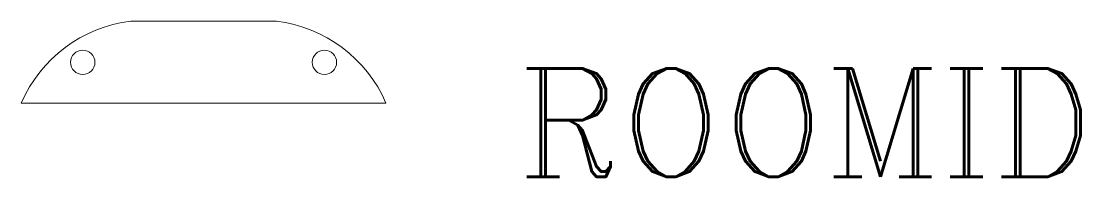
# Model space of a CAD drawing. Header units: inches. Extents: x -28 to 86, y -7 to 93.
# Drawn here: x -17.8 to 85.8, y -7.2 to 8 of the extents above.
import ezdxf

# ---------------------------------------------------------------- set-up
doc = ezdxf.new("R2010")
doc.units = ezdxf.units.IN
doc.header["$LTSCALE"] = 48
doc.header["$MEASUREMENT"] = 0
doc.styles.add('WSNotes', font='complex.shx', dxfattribs={"height": 18})

msp = doc.modelspace()

# ---------------------------------------------------------------- texts
at = {"style": 'WSNotes', "flags": 1}
msp.add_attdef('ROOMID', (30.7, -7.22), '', height=10.62, dxfattribs=at)

# ---------------------------------------------------------------- wipeouts: each hides what was drawn before it
msp.add_wipeout([(17.84, 0), (-17.84, 0), (-17.84, 8.03), (17.84, 8.03)])

# ---------------------------------------------------------------- next in the draw order: linework, layer by layer
at = {"linetype": 'Continuous', "lineweight": 0}
msp.add_lwpolyline([(-17.84, 0), (17.84, 0, 0.265694), (7.13, 8.03), (-7.13, 8.03, 0.265694)], format="xyb", close=True, dxfattribs=at)
for centre in [(-11.82, 4), (11.82, 4)]:
    msp.add_circle(centre, 1.19, dxfattribs=at)

doc.saveas('drawing.dxf')
